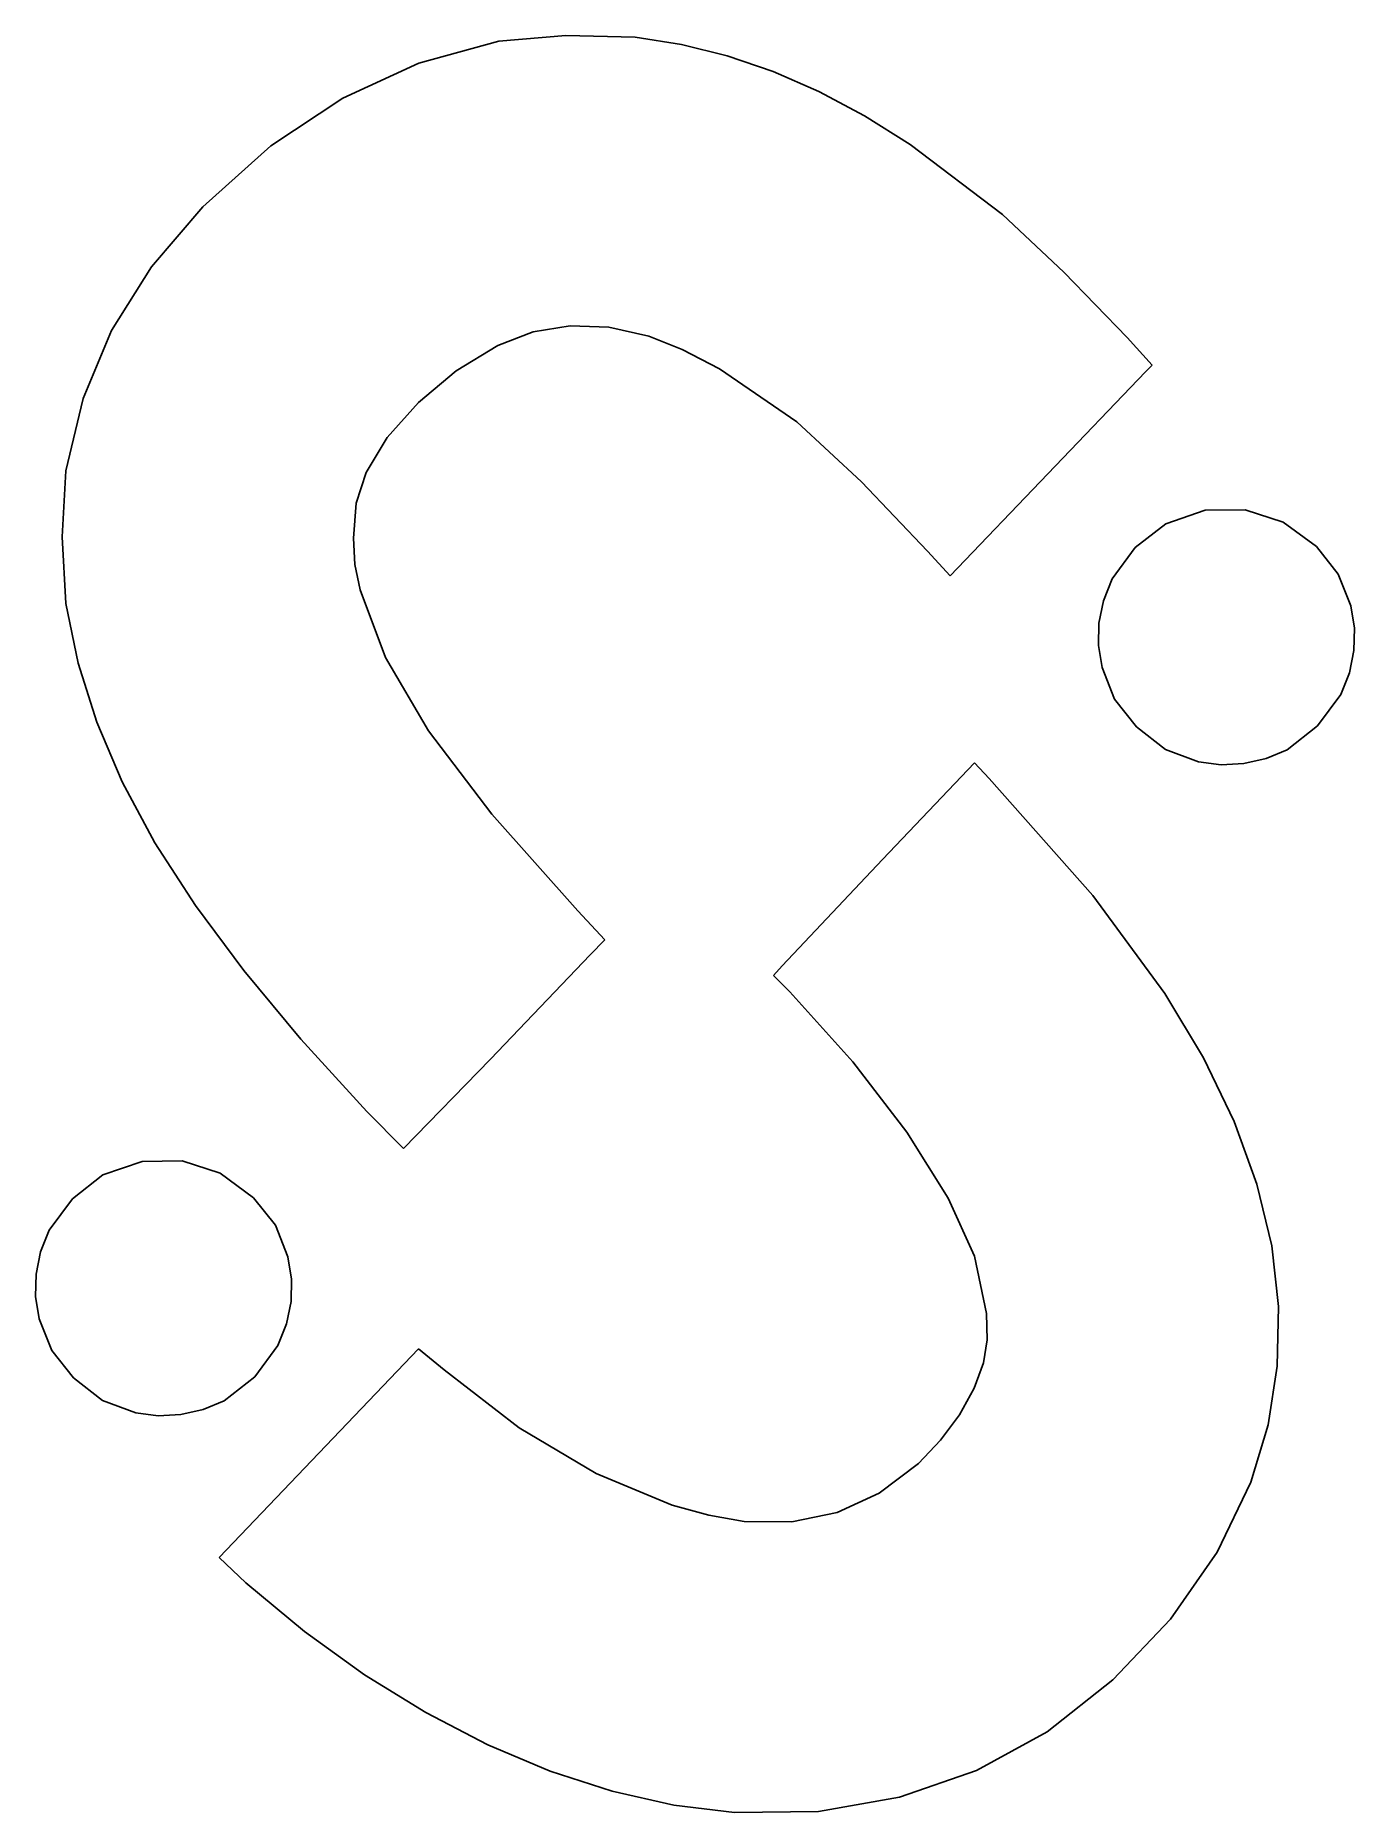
# Model space of a CAD drawing. Extents: x 81.8 to 136.1, y 120.1 to 193.2.
import ezdxf

# ---------------------------------------------------------------- set-up
doc = ezdxf.new("R2010")
doc.units = 0

msp = doc.modelspace()

# ---------------------------------------------------------------- linework, layer by layer
at = {"layer": 'Layer 1'}
for p, q in [((100.87258, 192.99897), (103.628184, 193.228979)), ((103.628184, 193.228979), (106.48389, 193.16828)), ((97.578645, 192.092849), (100.87258, 192.99897)), ((106.48389, 193.16828), (108.381466, 192.866509)), ((108.381466, 192.866509), (110.270272, 192.392861)), ((94.451741, 190.655182), (97.578645, 192.092849)), ((110.270272, 192.392861), (112.153512, 191.745787)), ((112.153512, 191.745787), (114.034386, 190.923736)), ((91.48969, 188.68475), (94.451741, 190.655182)), ((114.034386, 190.923736), (115.916097, 189.925161)), ((115.916097, 189.925161), (117.801847, 188.748511)), ((88.690314, 186.18033), (91.48969, 188.68475)), ((117.801847, 188.748511), (121.59827, 185.85479)), ((86.570284, 183.703744), (88.690314, 186.18033)), ((121.59827, 185.85479), (124.125245, 183.479215)), ((84.931475, 181.080193), (86.570284, 183.703744)), ((124.125245, 183.479215), (126.73472, 180.78909)), ((83.762008, 178.286762), (84.931475, 181.080193)), ((102.279167, 181.020251), (100.82287, 180.46028)), ((103.803033, 181.271224), (102.279167, 181.020251)), ((105.391672, 181.213022), (103.803033, 181.271224)), ((107.04229, 180.84547), (105.391672, 181.213022)), ((108.415845, 180.304333), (107.04229, 180.84547)), ((126.73472, 180.78909), (127.75356, 179.66006)), ((100.82287, 180.46028), (99.115072, 179.41517)), ((109.950783, 179.501106), (108.415845, 180.304333)), ((99.115072, 179.41517), (97.556592, 178.111553)), ((113.1316, 177.32419), (109.950783, 179.501106)), ((127.48722, 179.37798), (119.4422, 170.98202)), ((127.75356, 179.66006), (127.48722, 179.37798)), ((83.050005, 175.30054), (83.762008, 178.286762)), ((97.556592, 178.111553), (96.27747, 176.675001)), ((115.792938, 174.854489), (113.1316, 177.32419)), ((96.27747, 176.675001), (95.407744, 175.23109)), ((82.894802, 172.581151), (83.050005, 175.30054)), ((95.407744, 175.23109), (94.992332, 173.97262)), ((118.51318, 171.99625), (115.792938, 174.854489)), ((94.992332, 173.97262), (94.890464, 172.52542)), ((128.31753, 173.12586), (129.938553, 173.676721)), ((129.938553, 173.676721), (131.58426, 173.691941)), ((131.58426, 173.691941), (133.14767, 173.187818)), ((127.062531, 172.138643), (128.31753, 173.12586)), ((133.14767, 173.187818), (134.5218, 172.18065)), ((83.049005, 169.83549), (82.894802, 172.581151)), ((94.890464, 172.52542), (94.945184, 171.43926)), ((119.4422, 170.98202), (118.51318, 171.99625)), ((126.10916, 170.84973), (127.062531, 172.138643)), ((134.5218, 172.18065), (135.418164, 171.043211)), ((94.945184, 171.43926), (95.162924, 170.40875)), ((125.754108, 169.946938), (126.10916, 170.84973)), ((135.418164, 171.043211), (135.93211, 169.73883)), ((83.552675, 167.386279), (83.049005, 169.83549)), ((95.162924, 170.40875), (96.203555, 167.621171)), ((125.56671, 169.033949), (125.754108, 169.946938)), ((135.93211, 169.73883), (136.081778, 168.821002)), ((125.547552, 168.115948), (125.56671, 169.033949)), ((136.081778, 168.821002), (136.06262, 167.903003)), ((96.203555, 167.621171), (97.972827, 164.591749)), ((125.69722, 167.19812), (125.547552, 168.115948)), ((136.06262, 167.903003), (135.875222, 166.990016)), ((84.320236, 164.94795), (83.552675, 167.386279)), ((126.211163, 165.89374), (125.69722, 167.19812)), ((135.875222, 166.990016), (135.52017, 166.08723)), ((127.10753, 164.75631), (126.211163, 165.89374)), ((135.52017, 166.08723), (134.566795, 164.798309)), ((85.368929, 162.491381), (84.320236, 164.94795)), ((128.30913, 163.82876), (127.10753, 164.75631)), ((134.566795, 164.798309), (133.3118, 163.81109)), ((97.972827, 164.591749), (100.576719, 161.163999)), ((116.65946, 159.29033), (120.45182, 163.2726)), ((120.45182, 163.2726), (121.05262, 162.62939)), ((129.66814, 163.3144), (128.30913, 163.82876)), ((130.59733, 163.19897), (129.66814, 163.3144)), ((129.66814, 163.3144), (129.66814, 163.3144)), ((131.532248, 163.245716), (130.59733, 163.19897)), ((132.446027, 163.450976), (131.532248, 163.245716)), ((133.3118, 163.81109), (132.446027, 163.450976)), ((86.715993, 159.987445), (85.368929, 162.491381)), ((121.05262, 162.62939), (125.309193, 157.820634)), ((100.576719, 161.163999), (104.12121, 157.18144)), ((88.378671, 157.407019), (86.715993, 159.987445)), ((112.52344, 154.91381), (116.65946, 159.29033)), ((90.374201, 154.720977), (88.378671, 157.407019)), ((125.309193, 157.820634), (128.28169, 153.7841)), ((104.12121, 157.18144), (105.23776, 155.99266)), ((105.23776, 155.99266), (104.63485, 155.37345)), ((104.63485, 155.37345), (100.52755, 151.07212)), ((92.719825, 151.900196), (90.374201, 154.720977)), ((112.17978, 154.51957), (112.52344, 154.91381)), ((112.8397, 153.84315), (112.17978, 154.51957)), ((115.442031, 150.958944), (112.8397, 153.84315)), ((128.28169, 153.7841), (129.872198, 151.127326)), ((95.432784, 148.91555), (92.719825, 151.900196)), ((100.52755, 151.07212), (96.947594, 147.39001)), ((117.6565, 148.07097), (115.442031, 150.958944)), ((129.872198, 151.127326), (131.135326, 148.506922)), ((96.947594, 147.39001), (95.432714, 148.91555)), ((95.432714, 148.91555), (95.432784, 148.91555)), ((119.363541, 145.350238), (117.6565, 148.07097)), ((131.135326, 148.506922), (132.070735, 145.924814)), ((84.573095, 146.31475), (86.194116, 146.865611)), ((86.194116, 146.865611), (87.839821, 146.880831)), ((87.839821, 146.880831), (89.40323, 146.376708)), ((89.40323, 146.376708), (90.777364, 145.36954)), ((83.318096, 145.327533), (84.573095, 146.31475)), ((132.070735, 145.924814), (132.678088, 143.38293)), ((82.364725, 144.03862), (83.318096, 145.327533)), ((90.777364, 145.36954), (91.673727, 144.2321)), ((120.44359, 142.96776), (119.363541, 145.350238)), ((91.673727, 144.2321), (92.187664, 142.92771)), ((82.009669, 143.135828), (82.364725, 144.03862)), ((81.822271, 142.222839), (82.009669, 143.135828)), ((92.187664, 142.92771), (92.337334, 142.009884)), ((120.94453, 140.604453), (120.44359, 142.96776)), ((132.678088, 143.38293), (132.957044, 140.883196)), ((81.803115, 141.304838), (81.822271, 142.222839)), ((92.337334, 142.009884), (92.318178, 141.091886)), ((81.952785, 140.38701), (81.803115, 141.304838)), ((92.318178, 141.091886), (92.13078, 140.1789)), ((120.963717, 139.516997), (120.94453, 140.604453)), ((132.957044, 140.883196), (132.907265, 138.427538)), ((82.466728, 139.082629), (81.952785, 140.38701)), ((92.13078, 140.1789), (91.775724, 139.27611)), ((83.363095, 137.94519), (82.466728, 139.082629)), ((89.363284, 130.55092), (97.556724, 139.14382)), ((91.775724, 139.27611), (90.822358, 137.987196)), ((97.556724, 139.14382), (98.620884, 138.28009)), ((120.82198, 138.57056), (120.963717, 139.516997)), ((120.434061, 137.51849), (120.82198, 138.57056)), ((132.907265, 138.427538), (132.528414, 136.017884)), ((84.564694, 137.017645), (83.363095, 137.94519)), ((90.822358, 137.987196), (89.567364, 136.99997)), ((98.620884, 138.28009), (101.704552, 135.888288)), ((85.923695, 136.50329), (84.564694, 137.017645)), ((89.567364, 136.99997), (88.701589, 136.639861)), ((119.82861, 136.432591), (120.434061, 137.51849)), ((86.852886, 136.387856), (85.923695, 136.50329)), ((85.923695, 136.50329), (85.923695, 136.50329)), ((87.787807, 136.434601), (86.852886, 136.387856)), ((88.701589, 136.639861), (87.787807, 136.434601)), ((119.048567, 135.37917), (119.82861, 136.432591)), ((101.704552, 135.888288), (104.86884, 134.011409)), ((118.13687, 134.42453), (119.048567, 135.37917)), ((132.528414, 136.017884), (131.82015, 133.65616)), ((104.86884, 134.011409), (107.996155, 132.708878)), ((116.522415, 133.207171), (118.13687, 134.42453)), ((114.786923, 132.403091), (116.522415, 133.207171)), ((131.82015, 133.65616), (130.431745, 130.768393)), ((107.996155, 132.708878), (109.509198, 132.291563)), ((109.509198, 132.291563), (110.9689, 132.04012)), ((110.9689, 132.04012), (112.934412, 132.013628)), ((112.934412, 132.013628), (114.786923, 132.403091)), ((90.462034, 129.5037), (89.363284, 130.55092)), ((130.431745, 130.768393), (128.508529, 128.016372)), ((92.866386, 127.504097), (90.462034, 129.5037)), ((95.33787, 125.721412), (92.866386, 127.504097)), ((128.508529, 128.016372), (126.143756, 125.514361)), ((97.858586, 124.164059), (95.33787, 125.721412)), ((126.143756, 125.514361), (123.43068, 123.37662)), ((100.410629, 122.840451), (97.858586, 124.164059)), ((123.43068, 123.37662), (120.528683, 121.776726)), ((102.976099, 121.759002), (100.410629, 122.840451)), ((105.537092, 120.928125), (102.976099, 121.759002)), ((120.528683, 121.776726), (117.364471, 120.675291)), ((108.075707, 120.356233), (105.537092, 120.928125)), ((110.57404, 120.05174), (108.075707, 120.356233)), ((114.019204, 120.0933), (110.57404, 120.05174)), ((110.57404, 120.05174), (110.57404, 120.05174)), ((117.364471, 120.675291), (114.019204, 120.0933))]:
    msp.add_line(p, q, dxfattribs=at)

doc.saveas('drawing.dxf')
